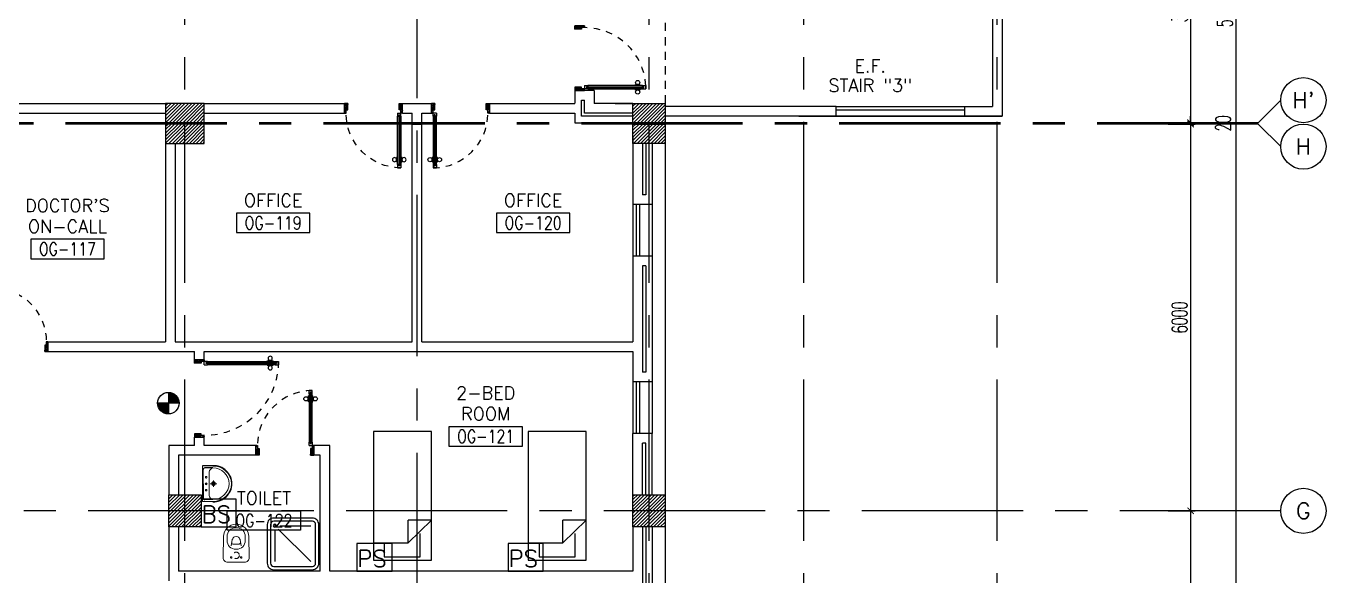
# Model space of a CAD drawing. Extents: x 276011.4 to 276105.3, y 57291.9 to 57371.4.
# Drawn here: x 276085.15 to 276105.32, y 57319.35 to 57327.88 of the extents above; entities that cross this region are included whole.
import ezdxf
from ezdxf.enums import TextEntityAlignment as Align

# ---------------------------------------------------------------- set-up
doc = ezdxf.new("R2010")
doc.units = 0
doc.header["$MEASUREMENT"] = 0
doc.header["$PDMODE"] = 34
for name, pattern in [('CENTERX2', [4, 2.5, -0.5, 0.5, -0.5]), ('DASHED', [0.75, 0.5, -0.25]), ('HIDDEN', [0.375, 0.25, -0.125]), ('HIDDEN2', [0.1875, 0.125, -0.0625])]:
    doc.linetypes.add(name, pattern=pattern)
doc.layers.get('0').update_dxf_attribs({"color": 11, "linetype": 'CONTINUOUS'})
doc.layers.get('DEFPOINTS').update_dxf_attribs({"color": 11, "linetype": 'CONTINUOUS'})
for name, color, linetype in [('AX-CR', 11, 'CONTINUOUS'), ('AX-DIM', 11, 'CONTINUOUS'), ('AX-TXT', 11, 'CONTINUOUS'), ('AXES', 11, 'CENTERX2'), ('COL', 11, 'CONTINUOUS'), ('DOOR', 11, 'CONTINUOUS'), ('E-SYSTEM', 4, 'CONTINUOUS'), ('FIX', 11, 'CONTINUOUS'), ('FUR', 11, 'CONTINUOUS'), ('HAT', 11, 'CONTINUOUS'), ('INSUL', 11, 'CONTINUOUS'), ('PROJ-L', 11, 'CONTINUOUS'), ('RM-BOX', 11, 'CONTINUOUS'), ('RM-NAME', 11, 'CONTINUOUS'), ('RM-NO', 11, 'CONTINUOUS'), ('ROOF', 11, 'CONTINUOUS'), ('STR', 11, 'CONTINUOUS'), ('WALL', 11, 'CONTINUOUS'), ('WIN', 11, 'CONTINUOUS')]:
    doc.layers.add(name, color=color, linetype=linetype)
doc.styles.add('ROMANS', font='ROMANS.shx', dxfattribs={"width": 0.6})
doc.dimstyles.new('STANDARD in', dxfattribs={"dimtxt": 0.24, "dimasz": 0.1, "dimexe": 0.07, "dimexo": 0.05, "dimgap": 0.05, "dimtad": 1, "dimdec": 0, "dimlfac": 1000, "dimzin": 0, "dimdsep": 46, "dimtxsty": 'ROMANS', "dimblk": 'ARCHTICK', "dimcen": 0.05, "dimdle": 0.05, "dimclrd": 7, "dimclre": 7, "dimclrt": 2, "dimadec": 0, "dimazin": 0, "dimtfac": 1, "dimtdec": 0, "dimtmove": 2, "dimatfit": 3, "dimldrblk": 'ARCHTICK', "dimfxl": 0, "dimtolj": 1, "dimtzin": 0, "dimarcsym": 0})

# ---------------------------------------------------------------- blocks, each defined once
blk = doc.blocks.new('_ARCHTICK')
at = {"color": 0, "linetype": 'ByBlock', "const_width": 0.15}
blk.add_lwpolyline([(-0.5, -0.5), (0.5, 0.5)], dxfattribs=at)
blk = doc.blocks.new('*D159')
at = {"layer": 'AX-DIM', "color": 7, "lineweight": -2, "ltscale": 0.3}
for p, q in [((276103.915, 57357.883), (276103.915, 57298.463)), ((276095.115, 57357.833), (276103.985, 57357.833)), ((276095.115, 57298.513), (276103.985, 57298.513))]:
    blk.add_line(p, q, dxfattribs=at)
at = {"layer": 'DEFPOINTS', "color": 0, "ltscale": 0.3}
for p in [(276095.065, 57357.833), (276095.065, 57298.513), (276103.915, 57298.513)]:
    blk.add_point(p, dxfattribs=at)
at = {"layer": 'AX-DIM', "color": 7, "lineweight": -2, "ltscale": 0.3, "xscale": 0.1, "yscale": 0.1, "zscale": 0.1}
for p, rotation in [((276103.915, 57357.833), 90), ((276103.915, 57298.513), 270)]:
    blk.add_blockref('_ARCHTICK', p, dxfattribs=dict(at, rotation=rotation))
at = {"layer": 'AX-DIM', "color": 2, "ltscale": 0.3, "insert": (276103.745, 57328.173), "char_height": 0.24, "attachment_point": 5, "rotation": 90, "style": 'ROMANS'}
blk.add_mtext('\\A1;59320', dxfattribs=at)
blk = doc.blocks.new('*X65')
at = {"color": 0}
for p, q in [((245929, 139863), (246416, 140350)), ((245929, 139916), (246363, 140350)), ((245929, 139969), (246310, 140350)), ((245929, 140022), (246257, 140350)), ((245929, 140075), (246204, 140350)), ((245929, 140128), (246151, 140350)), ((245929, 140181), (246098, 140350)), ((245929, 140234), (246045, 140350)), ((245929, 140287), (245991, 140350)), ((245929, 140340), (245938, 140350)), ((245969, 139850), (246429, 140310)), ((246022, 139850), (246429, 140256)), ((246075, 139850), (246429, 140203)), ((246128, 139850), (246429, 140150)), ((246181, 139850), (246429, 140097)), ((246234, 139850), (246429, 140044)), ((246287, 139850), (246429, 139991)), ((246340, 139850), (246429, 139938)), ((246393, 139850), (246429, 139885))]:
    blk.add_line(p, q, dxfattribs=at)
blk = doc.blocks.new('COL50')
at = {"layer": 'COL'}
blk.add_lwpolyline([(-250, 250), (-250, -250), (250, -250), (250, 250)], close=True, dxfattribs=at)
blk = doc.blocks.new('RM1')
at = {"layer": 'RM-BOX'}
blk.add_lwpolyline([(570, -200), (-570, -200), (-570, -500), (570, -500)], close=True, dxfattribs=at)
at = {"layer": 'RM-NAME', "style": 'ROMANS'}
for tag, p in [('ROOMNAME1', (0, 324)), ('ROOMNAME2', (0, 0))]:
    blk.add_attdef(tag, text='', height=200, dxfattribs=at).set_placement(p, align=Align.MIDDLE)
at = {"layer": 'RM-NO', "style": 'ROMANS', "width": 0.8}
blk.add_attdef('ROOMNO', text='', height=200, dxfattribs=at).set_placement((0, -350), align=Align.MIDDLE)
blk = doc.blocks.new('*X66')
at = {"color": 0}
for p, q in [((253128, 139850), (253628, 140350)), ((253129, 139903), (253575, 140350)), ((253129, 139956), (253522, 140350)), ((253129, 140009), (253469, 140350)), ((253129, 140062), (253416, 140350)), ((253129, 140115), (253363, 140350)), ((253129, 140168), (253310, 140350)), ((253129, 140221), (253257, 140350)), ((253129, 140274), (253204, 140350)), ((253129, 140327), (253151, 140350)), ((253181, 139850), (253629, 140297)), ((253234, 139850), (253629, 140244)), ((253287, 139850), (253629, 140191)), ((253340, 139850), (253629, 140138)), ((253393, 139850), (253629, 140085)), ((253446, 139850), (253629, 140032)), ((253499, 139850), (253629, 139979)), ((253553, 139850), (253629, 139926)), ((253606, 139850), (253629, 139873))]:
    blk.add_line(p, q, dxfattribs=at)
blk = doc.blocks.new('*D153')
at = {"layer": 'AX-DIM', "color": 7, "lineweight": -2, "ltscale": 0.3}
for p, q in [((276102.865, 57320.363), (276103.285, 57320.363)), ((276103.215, 57320.413), (276103.215, 57313.113)), ((276102.865, 57313.163), (276103.285, 57313.163))]:
    blk.add_line(p, q, dxfattribs=at)
at = {"layer": 'DEFPOINTS', "color": 0, "ltscale": 0.3}
for p in [(276102.815, 57320.363), (276102.815, 57313.163), (276103.215, 57313.163)]:
    blk.add_point(p, dxfattribs=at)
at = {"layer": 'AX-DIM', "color": 7, "lineweight": -2, "ltscale": 0.3, "xscale": 0.1, "yscale": 0.1, "zscale": 0.1}
for p, rotation in [((276103.215, 57320.363), 90), ((276103.215, 57313.163), 270)]:
    blk.add_blockref('_ARCHTICK', p, dxfattribs=dict(at, rotation=rotation))
at = {"layer": 'AX-DIM', "color": 2, "ltscale": 0.3, "insert": (276103.045, 57316.763), "char_height": 0.24, "attachment_point": 5, "rotation": 90, "style": 'ROMANS'}
blk.add_mtext('\\A1;7200', dxfattribs=at)
blk = doc.blocks.new('AXR')
at = {"layer": 'AX-CR'}
blk.add_circle((350, 0), 350, dxfattribs=at)
at = {"layer": 'AX-TXT', "style": 'ROMANS'}
blk.add_attdef('AX', text='', height=250, dxfattribs=at).set_placement((350, 0), align=Align.MIDDLE)
blk = doc.blocks.new('*D150')
at = {"layer": 'AX-DIM', "color": 7, "lineweight": -2, "ltscale": 0.3}
for p, q in [((276103.215, 57330.033), (276103.215, 57326.333)), ((276102.865, 57329.983), (276103.285, 57329.983)), ((276102.865, 57326.383), (276103.285, 57326.383))]:
    blk.add_line(p, q, dxfattribs=at)
at = {"layer": 'DEFPOINTS', "color": 0, "ltscale": 0.3}
for p in [(276102.815, 57329.983), (276102.815, 57326.383), (276103.215, 57326.383)]:
    blk.add_point(p, dxfattribs=at)
at = {"layer": 'AX-DIM', "color": 7, "lineweight": -2, "ltscale": 0.3, "xscale": 0.1, "yscale": 0.1, "zscale": 0.1}
for p, rotation in [((276103.215, 57329.983), 90), ((276103.215, 57326.383), 270)]:
    blk.add_blockref('_ARCHTICK', p, dxfattribs=dict(at, rotation=rotation))
at = {"layer": 'AX-DIM', "color": 2, "ltscale": 0.3, "insert": (276103.045, 57328.183), "char_height": 0.24, "attachment_point": 5, "rotation": 90, "style": 'ROMANS'}
blk.add_mtext('\\A1;3600', dxfattribs=at)
blk = doc.blocks.new('*D149')
at = {"layer": 'AX-DIM', "color": 7, "lineweight": -2, "ltscale": 0.3}
for p, q in [((276103.215, 57326.383), (276103.215, 57326.483)), ((276102.865, 57326.383), (276103.285, 57326.383)), ((276102.865, 57326.363), (276103.285, 57326.363)), ((276103.215, 57326.383), (276103.215, 57326.363)), ((276103.215, 57326.363), (276103.215, 57326.263))]:
    blk.add_line(p, q, dxfattribs=at)
at = {"layer": 'DEFPOINTS', "color": 0, "ltscale": 0.3}
for p in [(276102.815, 57326.383), (276102.815, 57326.363), (276103.215, 57326.363)]:
    blk.add_point(p, dxfattribs=at)
at = {"layer": 'AX-DIM', "color": 7, "lineweight": -2, "ltscale": 0.3, "xscale": 0.1, "yscale": 0.1, "zscale": 0.1}
for p, rotation in [((276103.215, 57326.383), 270), ((276103.215, 57326.363), 90)]:
    blk.add_blockref('_ARCHTICK', p, dxfattribs=dict(at, rotation=rotation))
at = {"layer": 'AX-DIM', "color": 2, "ltscale": 0.3, "insert": (276103.72, 57326.373), "char_height": 0.24, "attachment_point": 5, "rotation": 90, "style": 'ROMANS'}
blk.add_mtext('\\A1;20', dxfattribs=at)
blk = doc.blocks.new('*D148')
at = {"layer": 'AX-DIM', "color": 7, "lineweight": -2, "ltscale": 0.3}
for p, q in [((276103.215, 57326.413), (276103.215, 57320.313)), ((276102.865, 57326.363), (276103.285, 57326.363)), ((276102.865, 57320.363), (276103.285, 57320.363))]:
    blk.add_line(p, q, dxfattribs=at)
at = {"layer": 'DEFPOINTS', "color": 0, "ltscale": 0.3}
for p in [(276102.815, 57326.363), (276102.815, 57320.363), (276103.215, 57320.363)]:
    blk.add_point(p, dxfattribs=at)
at = {"layer": 'AX-DIM', "color": 7, "lineweight": -2, "ltscale": 0.3, "xscale": 0.1, "yscale": 0.1, "zscale": 0.1}
for p, rotation in [((276103.215, 57326.363), 90), ((276103.215, 57320.363), 270)]:
    blk.add_blockref('_ARCHTICK', p, dxfattribs=dict(at, rotation=rotation))
at = {"layer": 'AX-DIM', "color": 2, "ltscale": 0.3, "insert": (276103.045, 57323.363), "char_height": 0.24, "attachment_point": 5, "rotation": 90, "style": 'ROMANS'}
blk.add_mtext('\\A1;6000', dxfattribs=at)
blk = doc.blocks.new('DOOR90')
at = {"layer": 'DOOR', "color": 0, "linetype": 'ByBlock'}
for p, q in [((-150, 0), (-150, -25)), ((-150, 0), (0, 0)), ((0, -50), (0, 0)), ((-1000, -25), (-1000, -75)), ((-1000, -75), (-1000, -25)), ((-950, -25), (-1000, -25)), ((-950, -75), (-1000, -75)), ((-970, -42), (-970, -58)), ((-950, -42), (-970, -42)), ((-950, -58), (-970, -58)), ((-950, -25), (-950, -42)), ((-950, -58), (-950, -75)), ((-918, -25), (-918, -18)), ((-828, -18), (-918, -18)), ((-918, -75), (-918, -82)), ((-828, -82), (-918, -82)), ((-905, -18), (-905, -9)), ((-905, -9), (-840, -9)), ((-905, -18), (-840, -18)), ((-905, -82), (-905, -91)), ((-905, -82), (-840, -82)), ((-905, -91), (-840, -91)), ((-840, -18), (-840, -9)), ((-840, -82), (-840, -91)), ((-828, -25), (-828, -18)), ((-828, -75), (-828, -82)), ((-200, -42), (-200, -25)), ((-200, -25), (-150, -25)), ((-180, -42), (-200, -42)), ((-200, -75), (-200, -58)), ((-200, -58), (-180, -58)), ((-150, -75), (-200, -75)), ((-180, -58), (-180, -42)), ((-150, -75), (-150, -25)), ((-150, -25), (-100, -25)), ((-100, -25), (-100, -50)), ((-100, -50), (0, -50)), ((-150, -900), (-150, -875)), ((-150, -875), (-100, -875)), ((0, -900), (-150, -900)), ((-150, -900), (0, -900)), ((-100, -850), (0, -850)), ((-100, -875), (-100, -850)), ((0, -850), (0, -900))]:
    blk.add_line(p, q, dxfattribs=at)
at = {"layer": 'DOOR', "color": 9, "linetype": 'ByBlock'}
for p, q in [((0, -50), (-114, 0)), ((0, -50), (-40, 0)), ((0, -50), (-100, -37)), ((0, -850), (-114, -900)), ((0, -850), (-100, -863)), ((0, -850), (-40, -900))]:
    blk.add_line(p, q, dxfattribs=at)
at = {"layer": 'DOOR', "linetype": 'ByBlock'}
for p, q in [((-200, -25), (-950, -25)), ((-200, -42), (-950, -42)), ((-200, -58), (-950, -58)), ((-950, -75), (-200, -75))]:
    blk.add_line(p, q, dxfattribs=at)
at = {"layer": 'DOOR', "color": 0, "linetype": 'ByBlock'}
for centre in [(-873, 24), (-873, -124)]:
    blk.add_circle(centre, 32.4, dxfattribs=at)
at = {"layer": 'DOOR', "color": 9, "linetype": 'ByBlock'}
for centre, radius, start, end in [((0, -50), 154, 161.1053, 166.2858), ((0, -50), 134, 158.1598, 169.28), ((0, -50), 94.4, 148.0182, 180), ((0, -50), 74.4, 137.7764, 180), ((0, -50), 114, 154.0838, 167.3774), ((0, -50), 54.4, 113.2074, 180), ((0, -50), 34.4, 90, 180), ((0, -50), 14.4, 90, 180), ((0, -850), 154, 193.7142, 198.8947), ((0, -850), 134, 190.72, 201.8402), ((0, -850), 94.4, 180, 211.9818), ((0, -850), 74.4, 180, 222.2236), ((0, -850), 54.4, 180, 246.7926), ((0, -850), 34.4, 180, 270), ((0, -850), 14.4, 180, 270)]:
    blk.add_arc(centre, radius, start, end, dxfattribs=at)
at = {"layer": 'DOOR', "linetype": 'HIDDEN', "ltscale": 0.5}
blk.add_arc((-150, -25), 850, 180, 270, dxfattribs=at)
blk = doc.blocks.new('DOOR100')
at = {"layer": 'DOOR', "color": 0, "linetype": 'ByBlock'}
for p, q in [((-75, 1218), (-82, 1218)), ((-82, 1128), (-82, 1218)), ((-25, 1300), (-75, 1300)), ((-75, 1300), (-25, 1300)), ((-75, 1250), (-75, 1300)), ((-58, 1250), (-75, 1250)), ((-42, 1270), (-58, 1270)), ((-58, 1250), (-58, 1270)), ((-42, 1250), (-42, 1270)), ((-25, 1250), (-42, 1250)), ((-25, 1250), (-25, 1300)), ((-25, 1218), (-18, 1218)), ((-18, 1128), (-18, 1218)), ((-82, 1205), (-91, 1205)), ((-91, 1205), (-91, 1140)), ((-82, 1140), (-91, 1140)), ((-82, 1205), (-82, 1140)), ((-75, 1128), (-82, 1128)), ((-25, 1128), (-18, 1128)), ((-18, 1205), (-9, 1205)), ((-18, 1205), (-18, 1140)), ((-18, 1140), (-9, 1140)), ((-9, 1205), (-9, 1140)), ((-1200, 0), (-1200, 150)), ((-1200, 150), (-1175, 150)), ((-1200, 150), (-1200, 0)), ((-1150, 0), (-1200, 0)), ((-1175, 150), (-1175, 100)), ((-1175, 100), (-1150, 100)), ((-1150, 100), (-1150, 0)), ((-75, 200), (-58, 200)), ((-75, 150), (-75, 200)), ((-75, 150), (-25, 150)), ((-58, 200), (-58, 180)), ((-58, 180), (-42, 180)), ((-50, 100), (-50, 0)), ((-25, 100), (-50, 100)), ((-50, 0), (0, 0)), ((-42, 200), (-25, 200)), ((-42, 180), (-42, 200)), ((-25, 200), (-25, 150)), ((0, 150), (-25, 150)), ((-25, 150), (-25, 100)), ((0, 150), (0, 0))]:
    blk.add_line(p, q, dxfattribs=at)
at = {"layer": 'DOOR', "linetype": 'ByBlock'}
for p, q in [((-75, 1250), (-75, 200)), ((-58, 200), (-58, 1250)), ((-42, 200), (-42, 1250)), ((-25, 200), (-25, 1250)), ((0, 0), (0, 150))]:
    blk.add_line(p, q, dxfattribs=at)
at = {"layer": 'DOOR', "color": 9, "linetype": 'ByBlock'}
for p, q in [((-1150, 0), (-1200, 114)), ((-1150, 0), (-1200, 40)), ((-1150, 0), (-1163, 100)), ((-50, 0), (0, 114)), ((-50, 0), (-37, 100)), ((-50, 0), (0, 40))]:
    blk.add_line(p, q, dxfattribs=at)
at = {"layer": 'DOOR', "color": 0, "linetype": 'ByBlock'}
for centre in [(-124, 1173), (24, 1173)]:
    blk.add_circle(centre, 32.4, dxfattribs=at)
at = {"layer": 'DOOR', "linetype": 'HIDDEN', "ltscale": 0.5}
blk.add_arc((-25, 150), 1150, 90, 180.0001, dxfattribs=at)
at = {"layer": 'DOOR', "color": 9, "linetype": 'ByBlock'}
for centre, radius, start, end in [((-1150, 0), 154, 103.7142, 108.8947), ((-1150, 0), 134, 100.72, 111.8402), ((-1150, 0), 94.4, 90, 121.9818), ((-1150, 0), 74.4, 90, 132.2236), ((-1150, 0), 54.4, 90, 156.7926), ((-1150, 0), 34.4, 90, 180), ((-1150, 0), 14.4, 90, 180), ((-50, 0), 94.4, 58.0182, 90), ((-50, 0), 74.4, 47.7764, 90), ((-50, 0), 54.4, 23.2074, 90), ((-50, 0), 34.4, 0, 90), ((-50, 0), 14.4, 0, 90), ((-50, 0), 134, 68.1598, 79.28), ((-50, 0), 114, 64.0838, 77.3774), ((-50, 0), 154, 71.1053, 76.2858)]:
    blk.add_arc(centre, radius, start, end, dxfattribs=at)
blk = doc.blocks.new('C5')
at = {"layer": 'HAT', "linetype": 'ByBlock'}
h = blk.add_hatch(dxfattribs=at)
h.set_pattern_fill('ANSI31', color=256, scale=300, style=0)
h.set_pattern_definition([(45, (-223356.182, -51411.005), (-26.516504, 26.516504), [])])
h.paths.add_polyline_path([(300, 300), (0, 300), (0, 0), (300, 0)])
h.paths.add_polyline_path([(600, 300), (300, 300), (300, 0), (600, 0)])
at = {"layer": 'COL'}
blk.add_lwpolyline([(600, 300), (0, 300), (0, 0), (600, 0)], close=True, dxfattribs=at)
blk = doc.blocks.new('DOOR-10')
at = {"layer": 'DOOR', "color": 0, "linetype": 'ByBlock'}
for p, q in [((-76, 1018), (-83, 1018)), ((-83, 928), (-83, 1018)), ((-26, 1100), (-76, 1100)), ((-76, 1100), (-26, 1100)), ((-76, 1050), (-76, 1100)), ((-59, 1050), (-76, 1050)), ((-43, 1070), (-59, 1070)), ((-59, 1050), (-59, 1070)), ((-43, 1050), (-43, 1070)), ((-26, 1050), (-43, 1050)), ((-26, 1050), (-26, 1100)), ((-26, 1018), (-18, 1018)), ((-18, 928), (-18, 1018)), ((-83, 1005), (-92, 1005)), ((-92, 1005), (-92, 940)), ((-83, 940), (-92, 940)), ((-83, 1005), (-83, 940)), ((-76, 928), (-83, 928)), ((-26, 928), (-18, 928)), ((-18, 1005), (-9, 1005)), ((-18, 1005), (-18, 940)), ((-18, 940), (-9, 940)), ((-9, 1005), (-9, 940)), ((-1001, 0), (-1001, 150)), ((-1001, 150), (-976, 150)), ((-1001, 150), (-1001, 0)), ((-951, 0), (-1001, 0)), ((-976, 150), (-976, 100)), ((-976, 100), (-951, 100)), ((-951, 100), (-951, 0)), ((-76, 200), (-59, 200)), ((-76, 150), (-76, 200)), ((-76, 150), (-26, 150)), ((-59, 200), (-59, 180)), ((-59, 180), (-43, 180)), ((-51, 100), (-51, 0)), ((-26, 100), (-51, 100)), ((-51, 0), (-1, 0)), ((-43, 200), (-26, 200)), ((-43, 180), (-43, 200)), ((-26, 200), (-26, 150)), ((-1, 150), (-26, 150)), ((-26, 150), (-26, 100))]:
    blk.add_line(p, q, dxfattribs=at)
at = {"layer": 'DOOR', "linetype": 'ByBlock'}
for p, q in [((-76, 1050), (-76, 200)), ((-59, 200), (-59, 1050)), ((-43, 200), (-43, 1050)), ((-26, 200), (-26, 1050))]:
    blk.add_line(p, q, dxfattribs=at)
at = {"layer": 'DOOR', "color": 9, "linetype": 'ByBlock'}
for p, q in [((-951, 0), (-1001, 114)), ((-951, 0), (-1001, 40)), ((-951, 0), (-964, 100)), ((-51, 0), (-1, 114)), ((-51, 0), (-37, 100)), ((-51, 0), (-1, 40)), ((-1, 0), (-1, 150))]:
    blk.add_line(p, q, dxfattribs=at)
at = {"layer": 'DOOR', "color": 0, "linetype": 'ByBlock'}
for centre in [(-124, 973), (23, 973)]:
    blk.add_circle(centre, 32.4, dxfattribs=at)
at = {"layer": 'DOOR', "linetype": 'HIDDEN', "ltscale": 0.5}
blk.add_arc((-23, 149), 952, 93.1482, 179.9482, dxfattribs=at)
at = {"layer": 'DOOR', "color": 9, "linetype": 'ByBlock'}
for centre, radius, start, end in [((-951, 0), 154, 103.7142, 108.8947), ((-951, 0), 134, 100.72, 111.8402), ((-951, 0), 94.4, 90, 121.9818), ((-951, 0), 74.4, 90, 132.2236), ((-951, 0), 54.4, 90, 156.7926), ((-951, 0), 34.4, 90, 180), ((-951, 0), 14.4, 90, 180), ((-51, 0), 94.4, 58.0182, 90), ((-51, 0), 74.4, 47.7764, 90), ((-51, 0), 54.4, 23.2074, 90), ((-51, 0), 34.4, 0, 90), ((-51, 0), 14.4, 0, 90), ((-51, 0), 134, 68.1598, 79.28), ((-51, 0), 114, 64.0838, 77.3774), ((-51, 0), 154, 71.1053, 76.2858)]:
    blk.add_arc(centre, radius, start, end, dxfattribs=at)
blk = doc.blocks.new('LAV1')
at = {"layer": 'FIX', "linetype": 'ByBlock', "ltscale": 0.3}
for p, q in [((-280, 210), (-275, 50)), ((-245, 210), (-245, 85)), ((245, 210), (245, 85)), ((280, 210), (275, 50)), ((0, 60), (-220, 60)), ((0, 60), (220, 60))]:
    blk.add_line(p, q, dxfattribs=at)
at = {"layer": 'FIX', "linetype": 'Continuous', "lineweight": 20}
for p, q in [((-275, 210), (-275, 50)), ((275, 210), (275, 50)), ((0, 50), (-275, 50)), ((0, 50), (-252, 50)), ((0, 155), (-181, 155)), ((0, 155), (181, 155)), ((0, 50), (252, 50)), ((0, 50), (275, 50))]:
    blk.add_line(p, q, dxfattribs=at)
at = {"layer": 'FIX', "linetype": 'DASHED', "lineweight": 20, "ltscale": 0.05}
for p, q in [((50, 220), (-50, 220)), ((0, 170), (0, 270)), ((0, 170), (0, 270))]:
    blk.add_line(p, q, dxfattribs=at)
at = {"layer": 'FIX', "lineweight": 20}
for p, q in [((16, 107), (-15, 107)), ((0, 92), (0, 123))]:
    blk.add_line(p, q, dxfattribs=at)
for centre, radius in [((0, 220), 29.5), ((0, 220), 22.5), ((0, 107), 15.5)]:
    blk.add_circle(centre, radius, dxfattribs=at)
at = {"layer": 'FIX', "linetype": 'HIDDEN', "lineweight": 20, "ltscale": 0.05}
for centre in [(-100, 107), (100, 107)]:
    blk.add_circle(centre, 12.4, dxfattribs=at)
at = {"layer": 'FIX', "linetype": 'ByBlock', "ltscale": 0.3}
for centre, radius, start, end in [((7, 220), 287, 91.3776, 182.0064), ((-7, 220), 287, 357.9936, 88.6224), ((-220, 85), 24.9, 179.7021, 269.9486), ((220, 85), 24.9, 270.0514, 0.2979)]:
    blk.add_arc(centre, radius, start, end, dxfattribs=at)
at = {"layer": 'FIX', "linetype": 'Continuous', "lineweight": 20}
for centre, radius, start, end in [((8, 217), 283, 91.6988, 181.351), ((8, 212), 253, 91.7328, 180.4884), ((-8, 217), 283, 358.649, 88.3012), ((-8, 212), 253, 359.5116, 88.2672), ((-179, 222), 66.9, 190.2006, 268.0786), ((179, 222), 66.9, 271.9214, 349.7994)]:
    blk.add_arc(centre, radius, start, end, dxfattribs=at)
blk = doc.blocks.new('WC1')
at = {"layer": 'FIX', "lineweight": 20}
for p, q in [((-210, 204), (-538, 194)), ((-727, 5), (-727, -5)), ((-674, 5), (-674, -5)), ((-534, 24), (-540, 0)), ((-540, 0), (-534, -24)), ((-475, 141), (-538, 141)), ((-395, 76), (-490, 60)), ((-339, 5), (-339, -5)), ((-538, -141), (-475, -141)), ((-538, -194), (-210, -204)), ((-490, -60), (-395, -76))]:
    blk.add_line(p, q, dxfattribs=at)
at = {"layer": 'FIX', "linetype": 'Continuous', "lineweight": 20}
blk.add_line((-420, -47), (-420, 45), dxfattribs=at)
at = {"layer": 'FIX', "lineweight": 20}
blk.add_lwpolyline([(-213, -204), (-210, -204, 0.414214), (-137, -131), (-137, 0), (-137, 131, 0.414214), (-210, 204)], format="xyb", dxfattribs=at)
at = {"layer": 'FIX', "linetype": 'HIDDEN2', "lineweight": 20, "ltscale": 0.3}
blk.add_circle((-245, 0), 49.8, dxfattribs=at)
at = {"layer": 'FIX', "linetype": 'HIDDEN', "lineweight": 20, "ltscale": 0.05}
for centre in [(-213, 78), (-213, -77)]:
    blk.add_circle(centre, 11.6, dxfattribs=at)
at = {"layer": 'FIX', "lineweight": 20}
for centre, radius, start, end in [((-538, 5), 189, 90, 180), ((-538, 5), 136, 90, 180), ((-473, -7), 68.2, 128.9242, 152.8468), ((-464, -18), 82, 108.496, 128.9242), ((-475, 5), 136, 360, 90), ((-538, -5), 189, 180, 270), ((-538, -5), 136, 180, 270), ((-473, 7), 68.2, 207.1532, 231.0758), ((-464, 18), 82, 231.0758, 251.504), ((-475, -5), 136, 270, 0)]:
    blk.add_arc(centre, radius, start, end, dxfattribs=at)
at = {"layer": 'FIX', "linetype": 'Continuous', "lineweight": 20}
for centre, start, end in [((-443, 46), 357.6662, 91.6121), ((-442, -46), 268.3879, 2.3338)]:
    blk.add_arc(centre, 22.3, start, end, dxfattribs=at)
blk = doc.blocks.new('SHR1')
at = {"layer": 'FIX'}
for p, q in [((-196, 196), (-700, 700)), ((-143, 218), (-143, 700)), ((-218, 143), (-700, 143))]:
    blk.add_line(p, q, dxfattribs=at)
for points in [[(-825, 125), (-825, 725, -0.414214), (-725, 825), (-125, 825, -0.414214), (-25, 725), (-25, 125, -0.414214), (-125, 25), (-725, 25, -0.414214)], [(-775, 125), (-775, 725, -0.414214), (-725, 775), (-125, 775, -0.414214), (-75, 725), (-75, 125, -0.414214), (-125, 75), (-725, 75, -0.414214)]]:
    blk.add_lwpolyline(points, format="xyb", close=True, dxfattribs=at)
for radius in [25, 15]:
    blk.add_circle((-143, 143), radius, dxfattribs=at)

msp = doc.modelspace()

# ---------------------------------------------------------------- hatches: boundary and pattern name
at = {"layer": 'HAT'}
h = msp.add_hatch(dxfattribs=at)
h.set_pattern_fill('ANSI31', color=256, scale=0.3, style=0)
h.set_pattern_definition([(45, (275761.879317, 57275.29192), (-0.0265165043, 0.0265165043), [])])
h.paths.add_polyline_path([(276094.8155, 57326.6829), (276094.5655, 57326.6829), (276094.5655, 57326.3829), (276094.8155, 57326.3829)])
h.paths.add_polyline_path([(276095.0655, 57326.6829), (276094.8155, 57326.6829), (276094.8155, 57326.3829), (276095.0655, 57326.3829)])
h = msp.add_hatch(dxfattribs=at)
h.set_pattern_fill('ANSI31', color=256, scale=0.3, style=0)
h.set_pattern_definition([(45, (275761.879317, 57274.97192), (-0.0265165043, 0.0265165043), [])])
h.paths.add_polyline_path([(276094.8155, 57326.3629), (276094.5655, 57326.3629), (276094.5655, 57326.0629), (276094.8155, 57326.0629)])
h.paths.add_polyline_path([(276095.0655, 57326.3629), (276094.8155, 57326.3629), (276094.8155, 57326.0629), (276095.0655, 57326.0629)])

# ---------------------------------------------------------------- linework, layer by layer
at = {"layer": 'AXES'}
for p, q in [((276087.6155, 57291.8986), (276087.6155, 57370.7113)), ((276094.8155, 57291.8986), (276094.8155, 57370.7113)), ((276097.2155, 57291.8986), (276097.2155, 57370.7113)), ((276100.2155, 57291.8986), (276100.2155, 57370.7113)), ((276091.2155, 57298.7629), (276091.2155, 57357.5329)), ((276104.2655, 57326.3829), (276104.6155, 57326.7329)), ((276104.2655, 57326.3829), (276041.9755, 57326.3829)), ((276104.2655, 57326.3629), (276041.9755, 57326.3629)), ((276104.2655, 57326.3629), (276104.6155, 57326.0129)), ((276104.6155, 57320.3629), (276052.5255, 57320.3629))]:
    msp.add_line(p, q, dxfattribs=at)
at = {"layer": 'COL'}
for points in [[(276094.5655, 57326.6829), (276095.0655, 57326.6829), (276095.0655, 57326.3829), (276094.5655, 57326.3829)], [(276094.5655, 57326.3629), (276095.0655, 57326.3629), (276095.0655, 57326.0629), (276094.5655, 57326.0629)]]:
    msp.add_lwpolyline(points, close=True, dxfattribs=at)
at = {"layer": 'E-SYSTEM', "color": 4}
for p, q in [((276087.3587, 57322.201), (276087.3587, 57321.8666)), ((276087.3587, 57322.1888), (276087.3704, 57322.2005)), ((276087.3587, 57322.1711), (276087.3862, 57322.1987)), ((276087.3587, 57322.1535), (276087.4008, 57322.1956)), ((276087.3587, 57322.1358), (276087.4143, 57322.1914)), ((276087.3587, 57322.1181), (276087.4269, 57322.1864)), ((276087.3587, 57322.1004), (276087.4388, 57322.1805)), ((276087.3587, 57322.0827), (276087.4498, 57322.1739)), ((276087.3587, 57322.0651), (276087.4602, 57322.1666)), ((276087.3587, 57322.0474), (276087.4699, 57322.1586)), ((276087.5258, 57322.0338), (276087.1915, 57322.0338)), ((276087.1919, 57322.022), (276087.2036, 57322.0338)), ((276087.1938, 57322.0062), (276087.2213, 57322.0338)), ((276087.1969, 57321.9917), (276087.239, 57322.0338)), ((276087.201, 57321.9781), (276087.2567, 57322.0338)), ((276087.2061, 57321.9655), (276087.2744, 57322.0338)), ((276087.2119, 57321.9537), (276087.292, 57322.0338)), ((276087.2185, 57321.9426), (276087.3097, 57322.0338)), ((276087.2259, 57321.9323), (276087.3274, 57322.0338)), ((276087.2339, 57321.9226), (276087.3451, 57322.0338)), ((276087.2425, 57321.9136), (276087.3587, 57322.0297)), ((276087.2518, 57321.9052), (276087.3587, 57322.012)), ((276087.2618, 57321.8975), (276087.3587, 57321.9944)), ((276087.2725, 57321.8905), (276087.3587, 57321.9767)), ((276087.2839, 57321.8843), (276087.3587, 57321.959)), ((276087.3627, 57322.0338), (276087.4789, 57322.1499)), ((276087.3804, 57322.0338), (276087.4873, 57322.1406)), ((276087.3981, 57322.0338), (276087.4949, 57322.1306)), ((276087.4158, 57322.0338), (276087.5019, 57322.1199)), ((276087.4335, 57322.0338), (276087.5082, 57322.1085)), ((276087.4511, 57322.0338), (276087.5137, 57322.0963)), ((276087.4688, 57322.0338), (276087.5183, 57322.0833)), ((276087.4865, 57322.0338), (276087.522, 57322.0693)), ((276087.5042, 57322.0338), (276087.5246, 57322.0542)), ((276087.5218, 57322.0338), (276087.5258, 57322.0377)), ((276087.2961, 57321.8788), (276087.3587, 57321.9413)), ((276087.3091, 57321.8741), (276087.3587, 57321.9236)), ((276087.3231, 57321.8704), (276087.3587, 57321.906)), ((276087.3382, 57321.8679), (276087.3587, 57321.8883)), ((276087.3547, 57321.8667), (276087.3587, 57321.8706))]:
    msp.add_line(p, q, dxfattribs=at)
for points in [[(276087.8655, 57320.5422), (276087.8655, 57320.1136), (276088.4107, 57320.1136), (276088.4107, 57320.5422)], [(276090.2828, 57319.8565), (276090.2828, 57319.4279), (276090.828, 57319.4279), (276090.828, 57319.8565)], [(276092.628, 57319.8565), (276092.628, 57319.4279), (276093.1732, 57319.4279), (276093.1732, 57319.8565)]]:
    msp.add_lwpolyline(points, close=True, dxfattribs=at)
msp.add_circle((276087.3587, 57322.0338), 0.1672, dxfattribs=at)
at = {"layer": 'FUR'}
for p, q in [((276091.4386, 57321.5961), (276090.5386, 57321.5961)), ((276090.5386, 57321.5961), (276090.5386, 57319.5961)), ((276091.4386, 57319.5961), (276091.4386, 57321.5961)), ((276093.8386, 57321.5961), (276092.9386, 57321.5961)), ((276092.9386, 57321.5961), (276092.9386, 57319.5961)), ((276093.8386, 57319.5961), (276093.8386, 57321.5961)), ((276091.0775, 57319.8678), (276091.0775, 57320.2212)), ((276091.4386, 57320.2212), (276091.0775, 57320.2212)), ((276091.0775, 57319.8678), (276091.4386, 57320.2212)), ((276093.4775, 57319.8678), (276093.4775, 57320.2212)), ((276093.8386, 57320.2212), (276093.4775, 57320.2212)), ((276093.4775, 57319.8678), (276093.8386, 57320.2212)), ((276091.2665, 57319.6516), (276091.2665, 57320.0113)), ((276093.6665, 57319.6516), (276093.6665, 57320.0113)), ((276090.5386, 57319.8678), (276091.0775, 57319.8678)), ((276090.7085, 57319.8678), (276090.7085, 57319.6516)), ((276092.9386, 57319.8678), (276093.4775, 57319.8678)), ((276093.1085, 57319.8678), (276093.1085, 57319.6516)), ((276090.5386, 57319.5961), (276091.4386, 57319.5961)), ((276090.7085, 57319.6516), (276091.2665, 57319.6516)), ((276092.9386, 57319.5961), (276093.8386, 57319.5961)), ((276093.1085, 57319.6516), (276093.6665, 57319.6516))]:
    msp.add_line(p, q, dxfattribs=at)
at = {"layer": 'INSUL'}
for p, q in [((276093.7655, 57326.7329), (276093.8155, 57326.7329)), ((276093.7655, 57326.4829), (276093.7655, 57326.7329)), ((276093.8155, 57326.5329), (276093.8155, 57326.7329)), ((276094.5655, 57326.4829), (276093.7655, 57326.4829)), ((276094.5655, 57326.5329), (276093.8155, 57326.5329)), ((276094.7155, 57326.0629), (276094.7155, 57325.2629)), ((276094.7655, 57326.0629), (276094.7655, 57325.2629)), ((276094.7655, 57325.2629), (276094.7155, 57325.2629)), ((276094.7655, 57324.1629), (276094.7155, 57324.1629)), ((276094.7155, 57324.1629), (276094.7155, 57322.5129)), ((276094.7655, 57324.1629), (276094.7655, 57322.5129)), ((276094.7655, 57322.5129), (276094.7155, 57322.5129)), ((276094.7655, 57321.4129), (276094.7155, 57321.4129)), ((276094.7155, 57320.6129), (276094.7155, 57321.4129)), ((276094.7655, 57320.6129), (276094.7655, 57321.4129)), ((276094.7155, 57320.1129), (276094.7155, 57317.3129)), ((276094.7655, 57320.1129), (276094.7655, 57317.3129))]:
    msp.add_line(p, q, dxfattribs=at)
at = {"layer": 'PROJ-L'}
for p, q in [((276095.0655, 57326.1629), (276095.0655, 57320.6129)), ((276095.0655, 57320.1129), (276095.0655, 57313.4129))]:
    msp.add_line(p, q, dxfattribs=at)
at = {"layer": 'ROOF'}
for p, q in [((276097.7155, 57326.6329), (276095.0655, 57326.6329)), ((276100.2905, 57326.4829), (276095.0655, 57326.4829))]:
    msp.add_line(p, q, dxfattribs=at)
at = {"layer": 'STR', "linetype": 'HIDDEN2'}
msp.add_line((276095.0655, 57329.7329), (276095.0655, 57326.6829), dxfattribs=at)
at = {"layer": 'WALL'}
for p, q in [((276100.1405, 57332.2585), (276100.1405, 57326.6329)), ((276100.2905, 57332.2585), (276100.2905, 57326.4829)), ((276093.6655, 57326.8829), (276093.6655, 57326.6859)), ((276093.9655, 57326.8829), (276093.6655, 57326.8829)), ((276093.9655, 57326.8829), (276093.9655, 57326.6829)), ((276080.5655, 57326.6829), (276087.3155, 57326.6829)), ((276087.9155, 57326.6829), (276090.0905, 57326.6829)), ((276090.0905, 57326.5329), (276090.0905, 57326.6829)), ((276090.9905, 57326.6829), (276091.4405, 57326.6829)), ((276090.9905, 57326.5329), (276090.9905, 57326.6829)), ((276091.4405, 57326.5329), (276091.4405, 57326.6829)), ((276092.3405, 57326.5329), (276092.3405, 57326.6829)), ((276092.3405, 57326.6829), (276093.6625, 57326.6829)), ((276094.5655, 57326.6829), (276093.9655, 57326.6829)), ((276094.2905, 57326.6829), (276094.5655, 57326.6829)), ((276097.7155, 57326.4829), (276097.7155, 57326.6329)), ((276099.7155, 57326.4829), (276099.7155, 57326.6329)), ((276099.7155, 57326.6329), (276100.1405, 57326.6329)), ((276084.0905, 57326.5329), (276087.3155, 57326.5329)), ((276087.9155, 57326.5329), (276090.0905, 57326.5329)), ((276090.9905, 57326.5329), (276091.1405, 57326.5329)), ((276091.1405, 57326.3829), (276091.1405, 57326.5329)), ((276091.2905, 57326.3829), (276091.2905, 57326.5329)), ((276091.2905, 57326.5329), (276091.4405, 57326.5329)), ((276092.3405, 57326.5329), (276093.6625, 57326.5329)), ((276093.6655, 57326.5299), (276093.6655, 57326.3829)), ((276097.1405, 57326.4829), (276097.7155, 57326.4829)), ((276099.7155, 57326.4829), (276100.2905, 57326.4829)), ((276091.1405, 57326.3829), (276091.2905, 57326.3829)), ((276091.1405, 57326.3629), (276091.2905, 57326.3629)), ((276091.1405, 57322.9829), (276091.1405, 57326.3629)), ((276091.2905, 57322.9829), (276091.2905, 57326.3629)), ((276093.6655, 57326.3829), (276094.5655, 57326.3829)), ((276087.3155, 57326.0629), (276087.3155, 57322.9829)), ((276087.4655, 57326.0629), (276087.4655, 57322.9829)), ((276094.5655, 57326.1629), (276094.5655, 57325.1129)), ((276094.8655, 57326.0629), (276094.8655, 57325.1129)), ((276094.8655, 57325.1129), (276094.5655, 57325.1129)), ((276094.8655, 57324.3129), (276094.5655, 57324.3129)), ((276094.5655, 57324.3129), (276094.5655, 57322.9829)), ((276094.8655, 57324.3129), (276094.8655, 57322.3629)), ((276085.4905, 57322.9829), (276085.4905, 57322.8329)), ((276085.4905, 57322.9829), (276087.3155, 57322.9829)), ((276087.4655, 57322.9829), (276091.1405, 57322.9829)), ((276091.2905, 57322.9829), (276094.5655, 57322.9829)), ((276085.4905, 57322.8329), (276087.7655, 57322.8329)), ((276087.9155, 57322.8329), (276094.5655, 57322.8329)), ((276094.5655, 57322.8329), (276094.5655, 57322.3629)), ((276094.8655, 57322.3629), (276094.5655, 57322.3629)), ((276094.8655, 57321.5629), (276094.5655, 57321.5629)), ((276094.5655, 57320.6129), (276094.5655, 57321.5629)), ((276094.8655, 57320.6129), (276094.8655, 57321.5629)), ((276087.3655, 57321.3779), (276087.3655, 57320.6129)), ((276087.7655, 57321.3779), (276087.3655, 57321.3779)), ((276088.7155, 57321.3779), (276087.9155, 57321.3779)), ((276089.8655, 57321.3779), (276089.6155, 57321.3779)), ((276087.5155, 57321.2279), (276087.5155, 57320.6129)), ((276088.7155, 57321.2279), (276087.5155, 57321.2279)), ((276089.7155, 57321.2279), (276089.6155, 57321.2279)), ((276087.3655, 57320.1129), (276087.3655, 57319.2779)), ((276087.5155, 57320.1129), (276087.5155, 57319.4279)), ((276094.5655, 57320.1129), (276094.5655, 57319.4279)), ((276094.8655, 57320.1129), (276094.8655, 57317.1629)), ((276089.7155, 57319.4279), (276087.5155, 57319.4279)), ((276094.5655, 57319.4279), (276089.8655, 57319.4279))]:
    msp.add_line(p, q, dxfattribs=at)
at = {"layer": 'WALL', "linetype": 'ByBlock'}
for p, q in [((276087.7655, 57322.7054), (276087.7655, 57322.8329)), ((276087.9155, 57322.7054), (276087.9155, 57322.8329)), ((276087.9155, 57322.7054), (276087.7655, 57322.7054)), ((276087.7655, 57321.3779), (276087.7655, 57321.5054)), ((276087.9155, 57321.5054), (276087.7655, 57321.5054)), ((276087.9155, 57321.3779), (276087.9155, 57321.5054)), ((276088.7155, 57321.2279), (276088.7155, 57321.3779)), ((276089.6155, 57321.2279), (276089.6155, 57321.3779)), ((276089.8655, 57319.4279), (276089.8655, 57321.3779)), ((276089.7155, 57319.4279), (276089.7155, 57321.2279))]:
    msp.add_line(p, q, dxfattribs=at)
at = {"layer": 'WALL', "linetype": 'ByBlock', "ltscale": 0.3}
for points in [[(276087.3655, 57320.6129), (276087.8655, 57320.6129), (276087.8655, 57320.1129), (276087.3655, 57320.1129)], [(276094.5655, 57320.6129), (276095.0655, 57320.6129), (276095.0655, 57320.1129), (276094.5655, 57320.1129)]]:
    msp.add_lwpolyline(points, close=True, dxfattribs=at)
at = {"layer": 'WALL'}
for centre, start, end in [((276093.6625, 57326.6859), 270, 0), ((276093.6625, 57326.5299), 360, 90)]:
    msp.add_arc(centre, 0.003, start, end, dxfattribs=at)
at = {"layer": 'WIN'}
for p, q in [((276097.7155, 57326.6329), (276099.7155, 57326.6329)), ((276097.7155, 57326.5829), (276099.7155, 57326.5829)), ((276097.7155, 57326.4829), (276099.7155, 57326.4829)), ((276094.5655, 57325.1129), (276094.5655, 57324.3129)), ((276094.6155, 57325.1129), (276094.6155, 57324.3129)), ((276094.6655, 57325.1129), (276094.6655, 57324.3129)), ((276094.8655, 57325.1129), (276094.8655, 57324.3129)), ((276094.5655, 57322.3629), (276094.5655, 57321.5629)), ((276094.6155, 57322.3629), (276094.6155, 57321.5629)), ((276094.6655, 57322.3629), (276094.6655, 57321.5629)), ((276094.8655, 57322.3629), (276094.8655, 57321.5629))]:
    msp.add_line(p, q, dxfattribs=at)

# ---------------------------------------------------------------- block references
at = {"layer": 'AXES', "xscale": 0.001, "yscale": 0.001, "zscale": 0.001}
for p, values in [((276104.6155, 57326.7329), {'AX': "H'"}), ((276104.6155, 57326.0129), {'AX': 'H'}), ((276104.6155, 57320.3629), {'AX': 'G'})]:
    msp.add_blockref('AXR', p, dxfattribs=at).add_auto_attribs(values)
at = {"layer": 'COL', "linetype": 'ByBlock', "xscale": 0.001, "yscale": 0.001, "zscale": 0.001}
for p in [(276087.3155, 57326.3829), (276087.3155, 57326.0629)]:
    msp.add_blockref('C5', p, dxfattribs=at)
at = {"layer": 'COL', "xscale": -0.001, "yscale": 0.001, "zscale": 0.001}
for p in [(276087.6155, 57320.3629), (276094.8155, 57320.3629)]:
    msp.add_blockref('COL50', p, dxfattribs=at)
at = {"layer": 'DOOR', "color": 0, "linetype": 'ByBlock', "ltscale": 0.3, "xscale": 0.001, "yscale": 0.001, "zscale": 0.001, "rotation": 270}
msp.add_blockref('DOOR-10', (276093.6655, 57326.8822), dxfattribs=at)
at = {"layer": 'DOOR', "color": 0, "linetype": 'ByBlock', "yscale": 0.001, "zscale": 0.001}
for name, p, xscale, rotation in [('DOOR90', (276090.9905, 57326.6829), -0.001, 270), ('DOOR90', (276091.4405, 57326.6829), 0.001, 90), ('DOOR90', (276084.5905, 57322.8329), -0.001, 90), ('DOOR100', (276087.7655, 57322.7054), -0.001, 270), ('DOOR90', (276089.6155, 57321.2279), 0.001, 270)]:
    msp.add_blockref(name, p, dxfattribs=dict(at, xscale=xscale, rotation=rotation))
at = {"layer": 'FIX', "linetype": 'ByBlock', "ltscale": 0.3, "xscale": 0.001, "yscale": 0.001, "zscale": 0.001, "rotation": 270}
msp.add_blockref('LAV1', (276087.8385, 57320.7839), dxfattribs=at)
at = {"layer": 'FIX', "yscale": 0.001, "zscale": 0.001, "rotation": 270}
for name, p, xscale in [('WC1', (276088.4105, 57319.4279), 0.001), ('SHR1', (276088.8675, 57320.2759), -0.001)]:
    msp.add_blockref(name, p, dxfattribs=dict(at, xscale=xscale))
at = {"layer": 'HAT', "xscale": 0.001, "yscale": 0.001, "zscale": 0.001}
for name in ['*X65', '*X66']:
    msp.add_blockref(name, (275841.4369, 57180.2632), dxfattribs=at)
at = {"layer": 'RM-NAME', "xscale": 0.001, "yscale": 0.001, "zscale": 0.001}
for p, values in [((276085.793, 57324.7744), {'ROOMNO': 'OG-117', 'ROOMNAME2': 'ON-CALL', 'ROOMNAME1': "DOCTOR'S"}), ((276088.9844, 57325.1787), {'ROOMNO': 'OG-119', 'ROOMNAME2': 'OFFICE'}), ((276093.0165, 57325.1787), {'ROOMNO': 'OG-120', 'ROOMNAME2': 'OFFICE'}), ((276092.281, 57321.8688), {'ROOMNO': 'OG-121', 'ROOMNAME2': 'ROOM', 'ROOMNAME1': '2-BED'})]:
    msp.add_blockref('RM1', p, dxfattribs=at).add_auto_attribs(values)
at = {"layer": 'RM-NAME'}
ref = msp.add_blockref('RM1', (276088.8409, 57320.5629), dxfattribs=dict(at, xscale=-0.001, yscale=0.001, zscale=0.001))
ref.add_attrib('ROOMNO', 'OG-122', dxfattribs={"layer": 'RM-NO', "height": 0.2, "style": 'ROMANS', "width": 0.8}).set_placement((276088.8409, 57320.2129), align=Align.MIDDLE)
ref.add_attrib('ROOMNAME2', 'TOILET', dxfattribs={"height": 0.2, "style": 'ROMANS'}).set_placement((276088.8409, 57320.5629), align=Align.MIDDLE)

# ---------------------------------------------------------------- texts
at = {"layer": 'E-SYSTEM', "color": 4, "style": 'ROMANS'}
for s, p in [('BS', (276087.8728, 57320.179)), ('PS', (276090.2901, 57319.4933)), ('PS', (276092.6353, 57319.4933))]:
    msp.add_text(s, height=0.26, dxfattribs=at).set_placement(p)
at = {"layer": 'RM-NAME', "style": 'ROMANS'}
for s, p in [('E.F.', (276098.2458, 57327.2637)), ('STAIR "3"', (276098.2458, 57326.9637))]:
    msp.add_text(s, height=0.2, dxfattribs=at).set_placement(p, align=Align.MIDDLE)

# ---------------------------------------------------------------- dimensions: what is measured, and where the dimension line sits
at = {"layer": 'AX-DIM'}
for base, p1, p2, picture, middle in [((276103.9155, 57298.5129), (276095.0655, 57357.8329), (276095.0655, 57298.5129), '*D159', (276103.7455, 57328.1729)), ((276103.2155, 57326.3829), (276102.8155, 57329.9829), (276102.8155, 57326.3829), '*D150', (276103.0455, 57328.1829)), ((276103.2155, 57326.3629), (276102.8155, 57326.3829), (276102.8155, 57326.3629), '*D149', (276103.7205, 57326.3729)), ((276103.2155, 57320.3629), (276102.8155, 57326.3629), (276102.8155, 57320.3629), '*D148', (276103.0455, 57323.3629)), ((276103.2155, 57313.1629), (276102.8155, 57320.3629), (276102.8155, 57313.1629), '*D153', (276103.0455, 57316.7629))]:
    dim = msp.add_linear_dim(base=base, p1=p1, p2=p2, angle=270, dimstyle='STANDARD in', dxfattribs=at)
    dim.commit()
    dim.dimension.update_dxf_attribs({"geometry": picture, "text_midpoint": middle})

doc.saveas('drawing.dxf')
